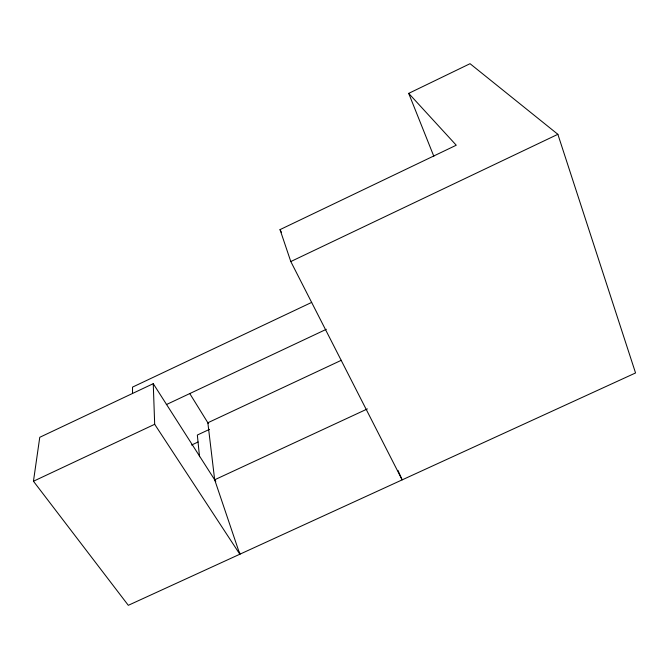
<?xml version="1.0" encoding="UTF-8"?>
<svg xmlns="http://www.w3.org/2000/svg" width="669" height="669" viewBox="0 0 669 669"><rect width="100%" height="100%" fill="white"/><g stroke="black" fill="none" stroke-linecap="round" stroke-linejoin="round"><path stroke-width="1" d="M433.83 156.287L408.7 93.376L470.048 63.689L557.871 134.31L635.55 372.959L128.306 605.311L33.45 481.237L39.764 437.3L153.251 383.672L215.778 481.513M397.955 470.366L402.153 479.874L290.798 261.546L280.027 229.618L456.258 145.215L408.7 93.376M290.798 261.546L557.871 134.31M311.679 302.388L132.529 387.117L132.529 393.38M166.313 404.611L326.363 329.282M33.45 481.237L154.681 424.288L153.251 383.672M341.307 360.298L207.85 422.766L214.674 479.782L239.828 554.225L154.681 424.288M209.514 429.347L197.338 435.042L199.529 456.726M191.585 445.027L198.099 441.983M214.674 479.782L367.398 408.918M189.77 393.573L208.335 423.544M280.027 229.618L281.44 232.411M239.535 552.184L239.828 554.225"/></g></svg>
